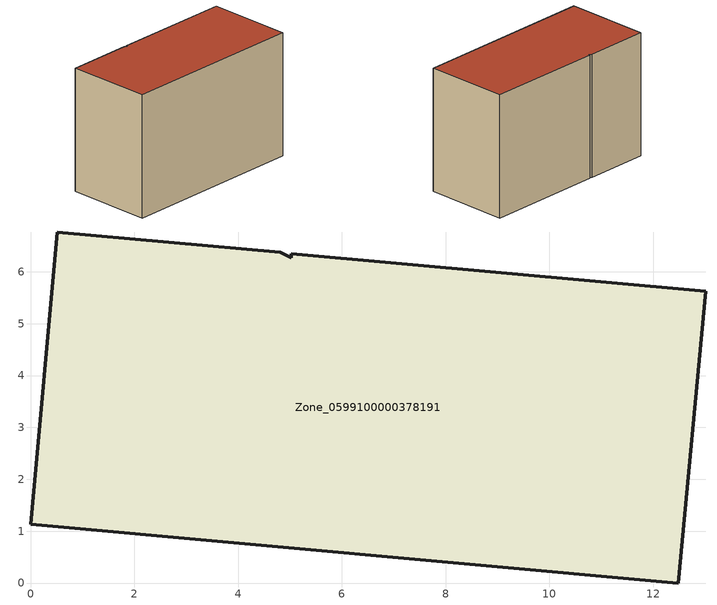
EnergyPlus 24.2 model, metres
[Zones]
Zone_0599100000378191
 floor ground (C_G): 4.81,6.37 5.02,6.27 5.03,6.35 13.02,5.62 12.49,0 0,1.13 0.51,6.77 z0
 wall outside (C_F): 12.49,0 13.02,5.62 5.03,6.35 5.02,6.27 4.81,6.37 0.51,6.77 0,1.13 12.49,0 z0:8.35
 roof outside (C_R): 5.02,6.27 4.81,6.37 0.51,6.77 0,1.13 12.49,0 13.02,5.62 5.03,6.35 z8.35
[BUILDING]
Pand.0599100000378191: North Axis=0; Terrain=City; Loads Convergence Tolerance Value=0.04; Temperature Convergence Tolerance Value=0.4; Solar Distribution=FullExterior; Maximum Number of Warmup Days=25; Minimum Number of Warmup Days=1
[Site:Location]
Rotterdam.The.Hague.AP_ZH_NLD Design_Conditions: Latitude=51.96; Longitude=4.45; Time Zone=1; Elevation=-4.5
[SITE:GROUNDTEMPERATURE:BUILDINGSURFACE]
18, 18, 18, 18, 18, 18, 18, 18, 18, 18, 18, 18
[MATERIAL] Thermal Absorptance=0.9; Solar Absorptance=0.7; Visible Absorptance=0.7
Name | Roughness | Thickness | Conductivity | Density | Specific Heat
G.TC.1992-2005 | MediumSmooth | 0.15 | 0.06 | 540 | 1210
F.TC.1992-2005 | Rough | 0.3 | 0.12 | 1920 | 840
R.TC.1992-2005 | MediumRough | 0.2 | 0.08 | 1500 | 1000
[CONSTRUCTION]
C_G: G.TC.1992-2005
C_F: F.TC.1992-2005
C_R: R.TC.1992-2005
[ZONE]
Zone_0599100000378191: Type=1; Multiplier=1; Ceiling Height=Autocalculate; Volume=Autocalculate; Floor Area=autocalculate; Part of Total Floor Area=Yes
[ZONEINFILTRATION:DESIGNFLOWRATE]
Infil_Zone_0599100000378191: Zone or ZoneList or Space or SpaceList=Zone_0599100000378191; Schedule=AlwaysOn; Design Flow Rate Calculation Method=Flow/Area; Flow Rate per Floor Area=0.0015; Constant Term Coefficient=1; Temperature Term Coefficient=0; Velocity Term Coefficient=0; Velocity Squared Term Coefficient=0
[HVACTEMPLATE:ZONE:IDEALLOADSAIRSYSTEM]
Zone_0599100000378191: Maximum Heating Supply Air Temperature=50; Minimum Cooling Supply Air Temperature=13; Maximum Heating Supply Air Humidity Ratio=0.0156; Minimum Cooling Supply Air Humidity Ratio=0.0077; Heating Limit=NoLimit; Cooling Limit=NoLimit; Dehumidification Control Type=ConstantSensibleHeatRatio; Cooling Sensible Heat Ratio=0.7; Dehumidification Setpoint=60; Humidification Control Type=None; Humidification Setpoint=30; Outdoor Air Method=None; Outdoor Air Flow Rate per Person=0.00944; Outdoor Air Flow Rate per Zone Floor Area=0; Outdoor Air Flow Rate per Zone=0; Demand Controlled Ventilation Type=None; Outdoor Air Economizer Type=NoEconomizer; Heat Recovery Type=None; Sensible Heat Recovery Effectiveness=0.7; Latent Heat Recovery Effectiveness=0.65
[ZONECONTROL:THERMOSTAT]
ThermostatControl_Zone_0599100000378191: Zone or ZoneList=Zone_0599100000378191; Control Type Schedule=DualSetpointControlType; Control 1=Thermostat_Zone_0599100000378191; Temperature Difference Between Cutout And Setpoint=0
[THERMOSTATSETPOINT:DUALSETPOINT]
Thermostat_Zone_0599100000378191: Heating Setpoint Temperature Schedule=HeatingSetpoint_Zone_0599100000378191; Cooling Setpoint Temperature Schedule=CoolingSetpoint_Zone_0599100000378191
[SCHEDULE:COMPACT]
HeatingSetpoint_Zone_0599100000378191: Through: 12/31, For: AllDays, Until: 24:00, 21
CoolingSetpoint_Zone_0599100000378191: Through: 12/31, For: AllDays, Until: 24:00, 24
DualSetpointControlType: Through: 12/31, For: AllDays, Until: 24:00, 4
AlwaysOn: Through: 12/31, For: AllDays, Until: 24:00, 1
